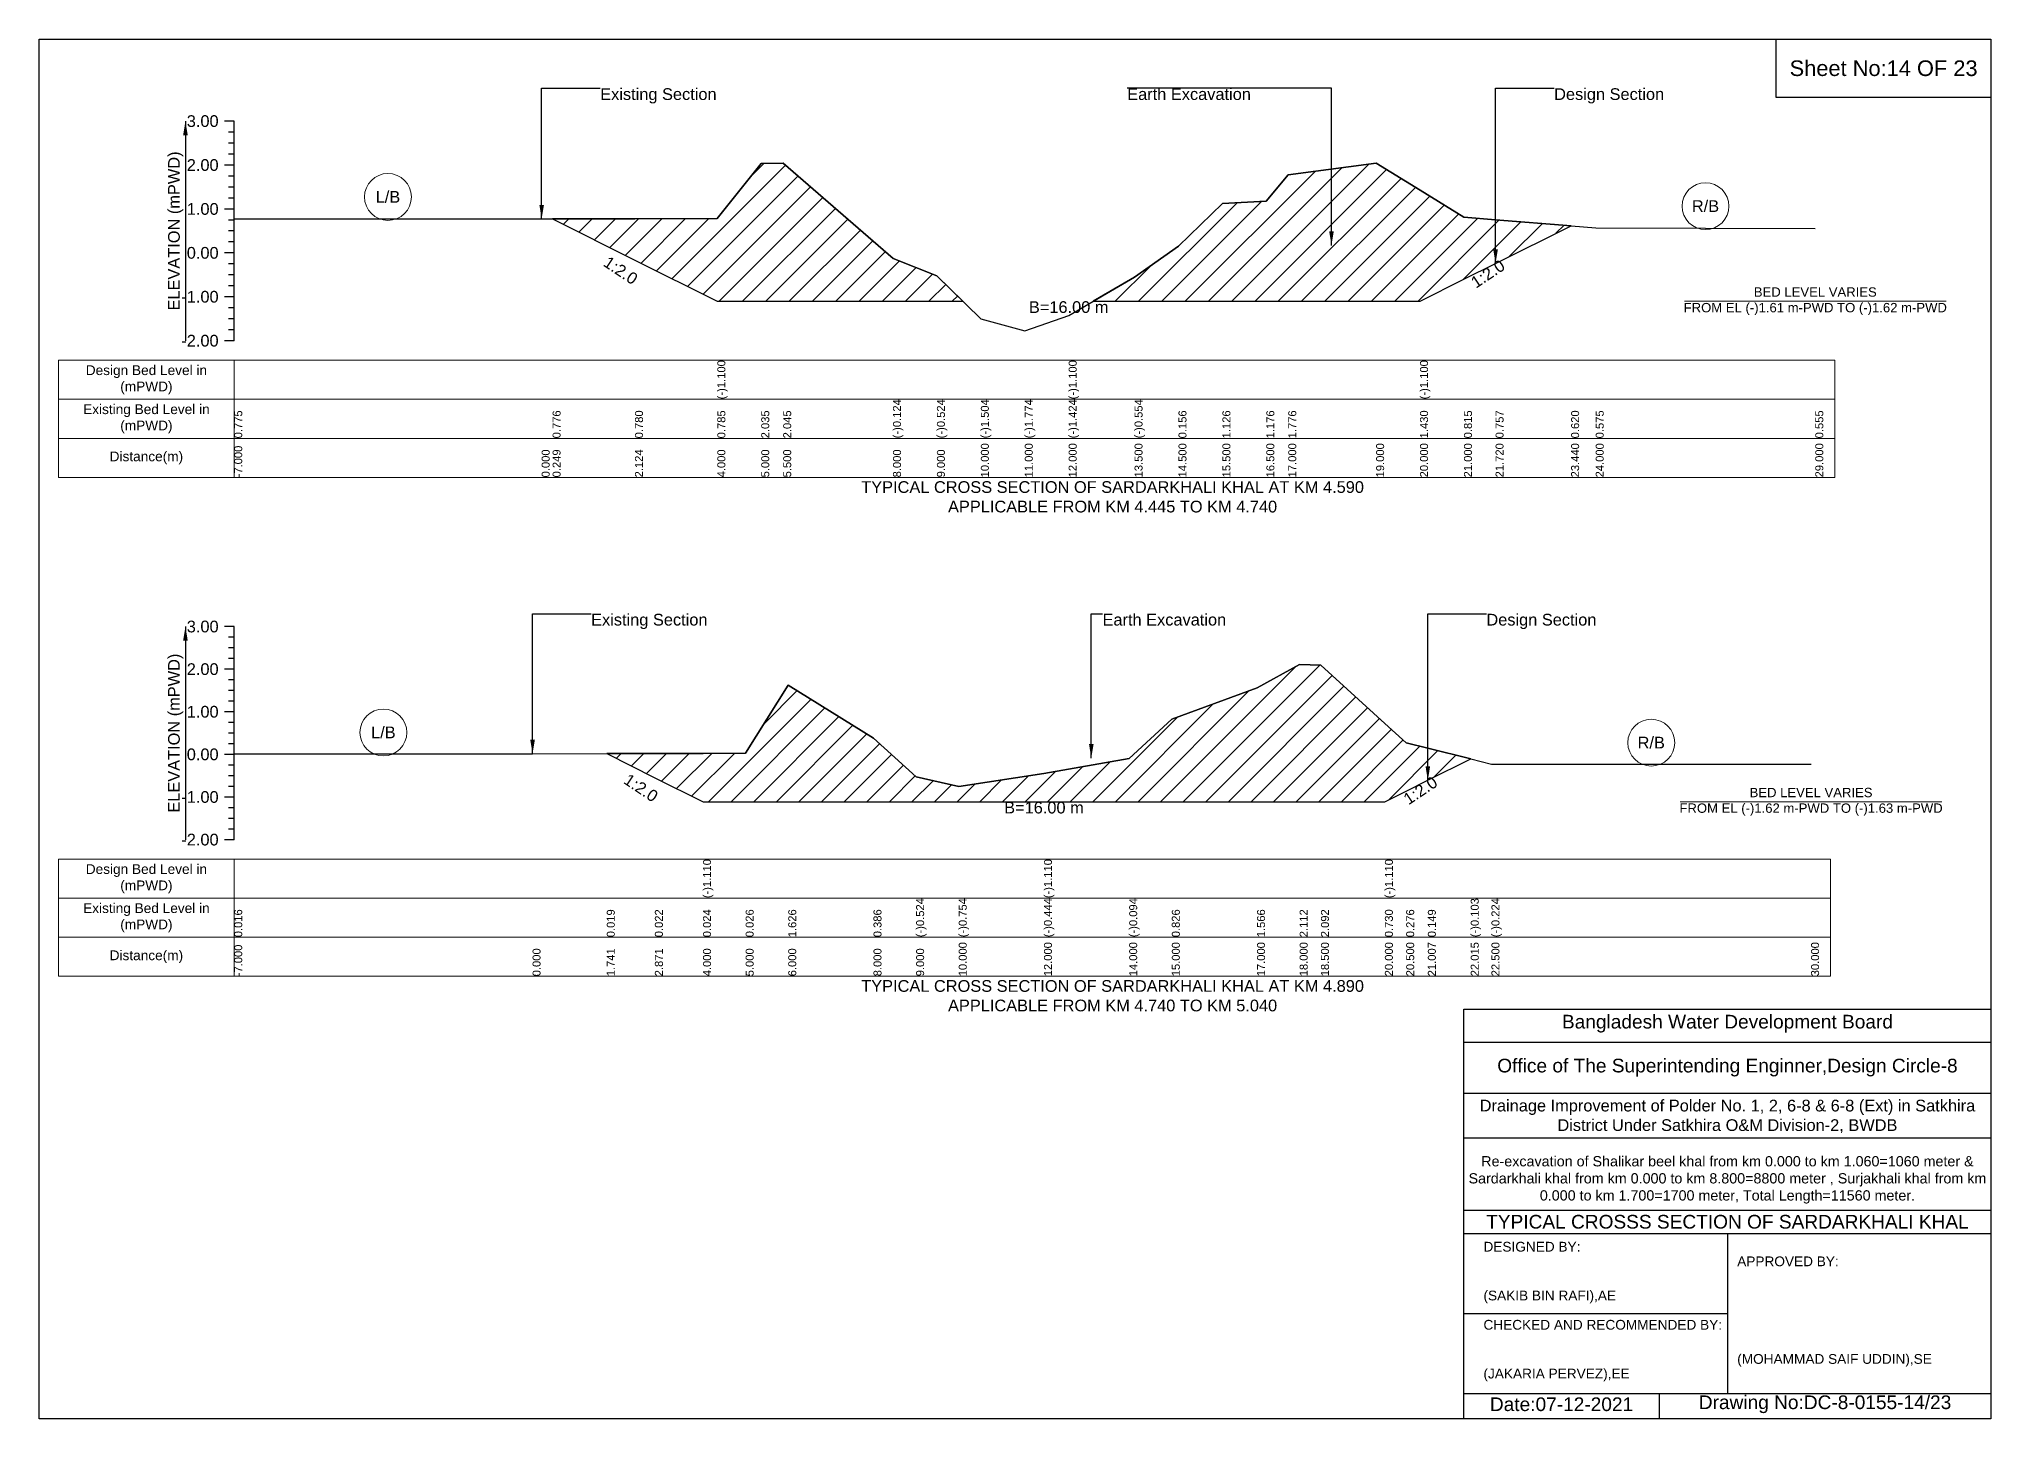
# Model space of a CAD drawing. Header units: inches. Extents: x 93000 to 506000, y -4242 to 0.
# Drawn here: x 230000 to 236000, y -4242 to 0 of the extents above; entities that cross this region are included whole.
import ezdxf

# ---------------------------------------------------------------- set-up
doc = ezdxf.new("R2010")
doc.units = ezdxf.units.IN
doc.header["$LTSCALE"] = 7
doc.header["$MEASUREMENT"] = 0
for name, color, linetype, lineweight in [('Cross section Data Border', 7, 'Continuous', 9), ('Cross Section Labels', 7, 'Continuous', 9), ('Existing_Bed_Level for Xsection', 7, 'Continuous', 25)]:
    doc.layers.add(name, color=color, linetype=linetype, lineweight=lineweight)
doc.styles.get("Standard").update_dxf_attribs({"font": 'arial.ttf'})
doc.dimstyles.get("Standard").update_dxf_attribs({"dimtxt": 0.18, "dimasz": 0.18, "dimexe": 0.18, "dimexo": 0.0625, "dimgap": 0.09, "dimtad": 0, "dimtih": 1, "dimtoh": 1, "dimdec": 4, "dimzin": 0, "dimdsep": 46, "dimtxsty": 'Standard', "dimcen": 0.09, "dimadec": 0, "dimazin": 0, "dimtfac": 1, "dimtdec": 4, "dimtofl": 0, "dimtmove": 0, "dimatfit": 3, "dimfxl": 1, "dimtolj": 1, "dimtzin": 0, "dimarcsym": 0})

msp = doc.modelspace()

# ---------------------------------------------------------------- hatches: boundary and pattern name
at = {"layer": 'Existing_Bed_Level for Xsection'}
h = msp.add_hatch(dxfattribs=at)
h.set_pattern_fill('ANSI31', color=256, scale=405, style=0)
h.paths.add_polyline_path([(231578.6, -552.8), (231831.8, -679.4), (232085, -806), (232220, -806), (232287.5, -806), (232625, -806), (232760, -806), (232839.3, -806), (232760, -728.2), (232625, -674.2), (232287.5, -381.4), (232220, -382.8), (232085, -551.5), (231831.8, -552.2)])
h = msp.add_hatch(dxfattribs=at)
h.set_pattern_fill('ANSI31', color=256, scale=405, style=0)
h.paths.add_polyline_path([(233240.4, -806), (233367.5, -806), (233502.5, -806), (233637.5, -806), (233772.5, -806), (233840, -806), (234110, -806), (234245, -806), (234380, -738.5), (234477.2, -689.9), (234709.4, -573.8), (234477.2, -555.3), (234380, -547.5), (234245, -464.5), (234110, -381.4), (233840, -417.8), (233772.5, -498.8), (233637.5, -505.5), (233502.5, -636.5), (233367.5, -732.3)])
h = msp.add_hatch(dxfattribs=at)
h.set_pattern_fill('ANSI31', color=256, scale=393, style=0)
h.paths.add_polyline_path([(231745.1, -2196.7), (231893, -2270.7), (232041, -2344.6), (232172, -2344.6), (232303, -2344.6), (232565, -2344.6), (232696, -2344.6), (232827, -2344.6), (233089, -2344.6), (233351, -2344.6), (233482, -2344.6), (233744, -2344.6), (233875, -2344.6), (233940.5, -2344.6), (234137, -2344.6), (234202.5, -2311.9), (234269, -2278.7), (234400.9, -2212.7), (234269, -2179.7), (234202.5, -2163.1), (234137, -2103.6), (233940.5, -1925.2), (233875, -1922.6), (233744, -1994.1), (233482, -2091), (233351, -2211.5), (233089, -2257.4), (232827, -2298), (232696, -2267.9), (232565, -2148.7), (232303, -1986.2), (232172, -2195.8), (232041, -2196.1), (231893, -2196.4)])

# ---------------------------------------------------------------- linework, layer by layer
for points in [[(230000, 0), (236000, 0), (236000, -4242), (230000, -4242)], [(235340, 0), (236000, 0), (236000, -180), (235340, -180)]]:
    msp.add_lwpolyline(points, close=True)
for points in [[(234380, -4242), (234380, -2982), (236000, -2982)], [(234380, -3084), (236000, -3084)], [(234380, -3240), (236000, -3240)], [(234380, -3378), (236000, -3378)], [(234380, -3600), (236000, -3600)], [(234380, -3672), (236000, -3672)], [(235190, -3672), (235190, -4164)], [(234380, -3918), (235190, -3918)], [(234380, -4164), (236000, -4164)], [(234980, -4164), (234980, -4242)]]:
    msp.add_lwpolyline(points)
at = {"layer": 'Cross section Data Border'}
for points in [[(230060, -987.5), (235520, -987.5), (235520, -1347.5), (230060, -1347.5)], [(230060, -2521.2), (235507, -2521.2), (235507, -2881.2), (230060, -2881.2)]]:
    msp.add_lwpolyline(points, close=True, dxfattribs=at)
for points in [[(230600, -987.5), (230600, -1347.5)], [(230060, -1107.5), (235520, -1107.5)], [(230060, -1227.5), (235520, -1227.5)], [(230600, -2521.2), (230600, -2881.2)], [(230060, -2641.2), (235507, -2641.2)], [(230060, -2761.2), (235507, -2761.2)]]:
    msp.add_lwpolyline(points, dxfattribs=at)
at = {"layer": 'Cross Section Labels'}
for points in [[(235058.1, -806), (235861.9, -806)], [(235045.1, -2344.6), (235848.9, -2344.6)]]:
    msp.add_lwpolyline(points, dxfattribs=at)
for centre in [(231072.5, -485.4), (235122.5, -513.7), (231058.5, -2131.6), (234955.8, -2163.1)]:
    msp.add_circle(centre, 72, dxfattribs=at)
at = {"layer": 'Existing_Bed_Level for Xsection'}
for points in [[(230600, -252.5), (230570, -252.5)], [(230600, -286.3), (230582, -286.3)], [(230600, -927.5), (230600, -792.5), (230600, -657.5), (230600, -522.5), (230600, -387.5), (230600, -252.5)], [(230600, -320), (230582, -320)], [(230600, -353.8), (230582, -353.8)], [(230600, -387.5), (230570, -387.5)], [(230600, -552.9), (231545, -552.9), (231578.6, -552.8), (231831.8, -552.2), (232085, -551.5), (232085, -551.5), (232220, -382.8), (232287.5, -381.4), (232625, -674.2), (232760, -728.2), (232895, -860.5), (233030, -897), (233165, -849.8), (233165, -849.8), (233367.5, -732.3), (233502.5, -636.5), (233637.5, -505.5), (233772.5, -498.8), (233840, -417.8), (234110, -381.4), (234245, -464.5), (234245, -464.5), (234380, -547.5), (234477.2, -555.3), (234709.4, -573.8), (234785, -579.9), (235460, -582.6)], [(230600, -421.3), (230582, -421.3)], [(230600, -455), (230582, -455)], [(230600, -522.5), (230570, -522.5)], [(230600, -488.8), (230582, -488.8)], [(230600, -556.3), (230582, -556.3)], [(230600, -590), (230582, -590)], [(230600, -657.5), (230570, -657.5)], [(230600, -623.8), (230582, -623.8)], [(230600, -691.3), (230582, -691.3)], [(230600, -725), (230582, -725)], [(230600, -758.8), (230582, -758.8)], [(230600, -792.5), (230570, -792.5)], [(230600, -826.3), (230582, -826.3)], [(230600, -860), (230582, -860)], [(230600, -893.8), (230582, -893.8)], [(230600, -927.5), (230570, -927.5)], [(230600, -1806.2), (230570, -1806.2)], [(230600, -1839), (230582, -1839)], [(230600, -2461.2), (230600, -2330.2), (230600, -2199.2), (230600, -2068.2), (230600, -1937.2), (230600, -1806.2)], [(230600, -1871.7), (230582, -1871.7)], [(230600, -1904.5), (230582, -1904.5)], [(230600, -1937.2), (230570, -1937.2)], [(230600, -1970), (230582, -1970)], [(230600, -2197.1), (231517, -2197.1), (231745.1, -2196.7), (231893, -2196.4), (232041, -2196.1), (232041, -2196.1), (232172, -2195.8), (232303, -1986.2), (232565, -2148.7), (232696, -2267.9), (232827, -2298), (233089, -2257.4), (233089, -2257.4), (233351, -2211.5), (233482, -2091), (233744, -1994.1), (233875, -1922.6), (233940.5, -1925.2), (234137, -2103.6), (234137, -2103.6), (234202.5, -2163.1), (234269, -2179.7), (234400.9, -2212.7), (234464.5, -2228.6), (235447, -2228.6)], [(230600, -2002.7), (230582, -2002.7)], [(230600, -2035.5), (230582, -2035.5)], [(230600, -2068.2), (230570, -2068.2)], [(230600, -2101), (230582, -2101)], [(230600, -2133.7), (230582, -2133.7)], [(230600, -2199.2), (230570, -2199.2)], [(230600, -2166.5), (230582, -2166.5)], [(230600, -2232), (230582, -2232)], [(230600, -2264.7), (230582, -2264.7)], [(230600, -2330.2), (230570, -2330.2)], [(230600, -2297.5), (230582, -2297.5)], [(230600, -2363), (230582, -2363)], [(230600, -2395.7), (230582, -2395.7)], [(230600, -2428.5), (230582, -2428.5)], [(230600, -2461.2), (230570, -2461.2)]]:
    msp.add_lwpolyline(points, dxfattribs=at)
for points in [[(231578.6, -552.8), (231578.6, -552.8), (231831.8, -679.4), (232085, -806), (232085, -806), (232220, -806), (232287.5, -806), (232625, -806), (232760, -806), (232839.3, -806), (232760, -728.2), (232625, -674.2), (232287.5, -381.4), (232220, -382.8), (232085, -551.5), (232085, -551.5), (231831.8, -552.2), (231578.6, -552.8)], [(233240.4, -806), (233367.5, -806), (233502.5, -806), (233637.5, -806), (233772.5, -806), (233840, -806), (234110, -806), (234245, -806), (234245, -806), (234380, -738.5), (234477.2, -689.9), (234709.4, -573.8), (234477.2, -555.3), (234380, -547.5), (234245, -464.5), (234245, -464.5), (234110, -381.4), (233840, -417.8), (233772.5, -498.8), (233637.5, -505.5), (233502.5, -636.5), (233367.5, -732.3)], [(231745.1, -2196.7), (231893, -2270.7), (232041, -2344.6), (232041, -2344.6), (232172, -2344.6), (232303, -2344.6), (232565, -2344.6), (232696, -2344.6), (232827, -2344.6), (233089, -2344.6), (233089, -2344.6), (233351, -2344.6), (233482, -2344.6), (233744, -2344.6), (233875, -2344.6), (233940.5, -2344.6), (234137, -2344.6), (234137, -2344.6), (234202.5, -2311.9), (234269, -2278.7), (234400.9, -2212.7), (234400.9, -2212.7), (234400.9, -2212.7), (234269, -2179.7), (234202.5, -2163.1), (234137, -2103.6), (234137, -2103.6), (233940.5, -1925.2), (233875, -1922.6), (233744, -1994.1), (233482, -2091), (233351, -2211.5), (233089, -2257.4), (233089, -2257.4), (232827, -2298), (232696, -2267.9), (232565, -2148.7), (232303, -1986.2), (232172, -2195.8), (232041, -2196.1), (232041, -2196.1), (231893, -2196.4)]]:
    msp.add_lwpolyline(points, close=True, dxfattribs=at)

# ---------------------------------------------------------------- texts
at = {"attachment_point": 5}
for s, insert, char_height in [('Sheet No:14 OF 23', (235670, -90), 48), ('Bangladesh Water Development Board', (235190, -3027), 42), ('Office of The Superintending Enginner,Design Circle-8', (235190, -3162), 42)]:
    msp.add_mtext(s, dxfattribs=dict(at, insert=insert, char_height=char_height))
for s, insert, char_height, width, attachment_point in [('Drainage Improvement of Polder No. 1, 2, 6-8 & 6-8 (Ext) in Satkhira District Under Satkhira O&M Division-2, BWDB', (235190, -3312), 36, 1680, 5), ('Re-excavation of Shalikar beel khal from km 0.000 to km 1.060=1060 meter & Sardarkhali khal from km 0.000 to km 8.800=8800 meter , Surjakhali khal from km 0.000 to km 1.700=1700 meter, Total Length=11560 meter.', (235190, -3507), 31.4683, 1620, 5), ('TYPICAL CROSSS SECTION OF SARDARKHALI KHAL', (235190, -3636), 42, 1680, 5), ('DESIGNED BY:^J^J^J(SAKIB BIN RAFI),AE', (234440, -3792), 30, 840, 4), ('APPROVED BY:^J^J^J^J^J^J(MOHAMMAD SAIF UDDIN),SE', (235220, -3912), 30, 840, 4), ('CHECKED AND RECOMMENDED BY:^J^J^J(JAKARIA PERVEZ),EE', (234440, -4032), 30, 840, 4), ('Date:07-12-2021', (234680, -4197), 42, 840, 5), ('Drawing No:DC-8-0155-14/23', (235490, -4197), 42, 1320, 5)]:
    msp.add_mtext(s, dxfattribs=dict(insert=insert, char_height=char_height, width=width, attachment_point=attachment_point))
at = {"layer": 'Cross section Data Border', "char_height": 30, "width": 480, "attachment_point": 5}
for s, insert in [('Design Bed Level in (mPWD)', (230330, -1047.5)), ('Existing Bed Level in (mPWD)', (230330, -1167.5)), ('Distance(m)', (230330, -1287.5)), ('Design Bed Level in (mPWD)', (230330, -2581.2)), ('Existing Bed Level in (mPWD)', (230330, -2701.2)), ('Distance(m)', (230330, -2821.2))]:
    msp.add_mtext(s, dxfattribs=dict(at, insert=insert))
at = {"layer": 'Cross Section Labels'}
for s, insert, char_height, attachment_point in [('Existing Section', (231725, -151.3), 36, 1), ('Earth Excavation', (233345, -151.3), 36, 1), ('Design Section', (234657.2, -151.3), 36, 1), ('L/B', (231072.5, -485.4), 36, 5), ('R/B', (235122.5, -513.7), 36, 5), ('BED LEVEL VARIES ^JFROM EL (-)1.61 m-PWD TO (-)1.62 m-PWD', (235460, -806), 28.8, 5), ('B=16.00 m', (233165, -806), 36, 2), ('TYPICAL CROSS SECTION OF SARDARKHALI KHAL AT KM 4.590^JAPPLICABLE FROM KM 4.445 TO KM 4.740', (233300, -1407.5), 36, 5), ('Existing Section', (231697, -1766.9), 36, 1), ('Earth Excavation', (233269, -1766.9), 36, 1), ('Design Section', (234449, -1766.9), 36, 1), ('L/B', (231058.5, -2131.6), 36, 5), ('R/B', (234955.8, -2163.1), 36, 5), ('BED LEVEL VARIES ^JFROM EL (-)1.62 m-PWD TO (-)1.63 m-PWD', (235447, -2344.6), 28.8, 5), ('B=16.00 m', (233089, -2344.6), 36, 2), ('TYPICAL CROSS SECTION OF SARDARKHALI KHAL AT KM 4.890^JAPPLICABLE FROM KM 4.740 TO KM 5.040', (233300, -2941.2), 36, 5)]:
    msp.add_mtext(s, dxfattribs=dict(at, insert=insert, char_height=char_height, attachment_point=attachment_point))
at = {"layer": 'Cross Section Labels', "char_height": 36, "attachment_point": 2}
for insert, rotation in [((231798, -696.3), 326.30993), ((234443.4, -706.8), 33.69007), ((231860.3, -2287), 326.30993), ((234236.2, -2295), 33.69007)]:
    msp.add_mtext('1:2.0', dxfattribs=dict(at, insert=insert, rotation=rotation))
at = {"layer": 'Existing_Bed_Level for Xsection', "char_height": 36, "attachment_point": 6}
for s, insert in [('3.00', (230552, -252.5)), ('2.00', (230552, -387.5)), ('1.00', (230552, -522.5)), ('0.00', (230552, -657.5)), ('-1.00', (230552, -792.5)), ('-2.00', (230552, -927.5)), ('3.00', (230552, -1806.2)), ('2.00', (230552, -1937.2)), ('1.00', (230552, -2068.2)), ('0.00', (230552, -2199.2)), ('-1.00', (230552, -2330.2)), ('-2.00', (230552, -2461.2))]:
    msp.add_mtext(s, dxfattribs=dict(at, insert=insert))
at = {"layer": 'Existing_Bed_Level for Xsection', "rotation": 90}
for s, insert, char_height, attachment_point in [('ELEVATION (mPWD)', (230420, -590), 36, 5), ('(-)1.100', (232085, -1107.5), 24.6, 1), ('(-)1.100', (233165, -1107.5), 24.6, 1), ('(-)1.100', (234245, -1107.5), 24.6, 1), ('(-)0.124', (232625, -1227.5), 24.6, 1), ('(-)0.524', (232760, -1227.5), 24.6, 1), ('(-)1.504', (232895, -1227.5), 24.6, 1), ('(-)1.774', (233030, -1227.5), 24.6, 1), ('(-)1.424', (233165, -1227.5), 24.6, 1), ('(-)0.554', (233367.5, -1227.5), 24.6, 1), ('0.775', (230600, -1227.5), 24.6, 1), ('0.776', (231578.6, -1227.5), 24.6, 1), ('0.780', (231831.8, -1227.5), 24.6, 1), ('0.785', (232085, -1227.5), 24.6, 1), ('2.035', (232220, -1227.5), 24.6, 1), ('2.045', (232287.5, -1227.5), 24.6, 1), ('0.156', (233502.5, -1227.5), 24.6, 1), ('1.126', (233637.5, -1227.5), 24.6, 1), ('1.176', (233772.5, -1227.5), 24.6, 1), ('1.776', (233840, -1227.5), 24.6, 1), ('1.430', (234245, -1227.5), 24.6, 1), ('0.815', (234380, -1227.5), 24.6, 1), ('0.757', (234477.2, -1227.5), 24.6, 1), ('0.620', (234709.4, -1227.5), 24.6, 1), ('0.575', (234785, -1227.5), 24.6, 1), ('0.555', (235460, -1227.5), 24.6, 1), ('-7.000', (230600, -1347.5), 24.6, 1), ('10.000', (232895, -1347.5), 24.6, 1), ('11.000', (233030, -1347.5), 24.6, 1), ('12.000', (233165, -1347.5), 24.6, 1), ('13.500', (233367.5, -1347.5), 24.6, 1), ('14.500', (233502.5, -1347.5), 24.6, 1), ('15.500', (233637.5, -1347.5), 24.6, 1), ('16.500', (233772.5, -1347.5), 24.6, 1), ('17.000', (233840, -1347.5), 24.6, 1), ('19.000', (234110, -1347.5), 24.6, 1), ('20.000', (234245, -1347.5), 24.6, 1), ('21.000', (234380, -1347.5), 24.6, 1), ('21.720', (234477.2, -1347.5), 24.6, 1), ('23.440', (234709.4, -1347.5), 24.6, 1), ('24.000', (234785, -1347.5), 24.6, 1), ('29.000', (235460, -1347.5), 24.6, 1), ('0.000', (231545, -1347.5), 24.6, 1), ('0.249', (231578.6, -1347.5), 24.6, 1), ('2.124', (231831.8, -1347.5), 24.6, 1), ('4.000', (232085, -1347.5), 24.6, 1), ('5.000', (232220, -1347.5), 24.6, 1), ('5.500', (232287.5, -1347.5), 24.6, 1), ('8.000', (232625, -1347.5), 24.6, 1), ('9.000', (232760, -1347.5), 24.6, 1), ('ELEVATION (mPWD)', (230420, -2133.7), 36, 5), ('(-)1.110', (232041, -2641.2), 24.6, 1), ('(-)1.110', (233089, -2641.2), 24.6, 1), ('(-)1.110', (234137, -2641.2), 24.6, 1), ('0.016', (230600, -2761.2), 24.6, 1), ('0.019', (231745.1, -2761.2), 24.6, 1), ('0.022', (231893, -2761.2), 24.6, 1), ('0.024', (232041, -2761.2), 24.6, 1), ('0.026', (232172, -2761.2), 24.6, 1), ('1.626', (232303, -2761.2), 24.6, 1), ('0.386', (232565, -2761.2), 24.6, 1), ('(-)0.524', (232696, -2761.2), 24.6, 1), ('(-)0.754', (232827, -2761.2), 24.6, 1), ('(-)0.444', (233089, -2761.2), 24.6, 1), ('(-)0.094', (233351, -2761.2), 24.6, 1), ('0.826', (233482, -2761.2), 24.6, 1), ('1.566', (233744, -2761.2), 24.6, 1), ('2.112', (233875, -2761.2), 24.6, 1), ('2.092', (233940.5, -2761.2), 24.6, 1), ('0.730', (234137, -2761.2), 24.6, 1), ('0.276', (234202.5, -2761.2), 24.6, 1), ('0.149', (234269, -2761.2), 24.6, 1), ('(-)0.103', (234400.9, -2761.2), 24.6, 1), ('(-)0.224', (234464.5, -2761.2), 24.6, 1), ('-7.000', (230600, -2881.2), 24.6, 1), ('0.000', (231517, -2881.2), 24.6, 1), ('1.741', (231745.1, -2881.2), 24.6, 1), ('2.871', (231893, -2881.2), 24.6, 1), ('4.000', (232041, -2881.2), 24.6, 1), ('5.000', (232172, -2881.2), 24.6, 1), ('6.000', (232303, -2881.2), 24.6, 1), ('8.000', (232565, -2881.2), 24.6, 1), ('9.000', (232696, -2881.2), 24.6, 1), ('10.000', (232827, -2881.2), 24.6, 1), ('12.000', (233089, -2881.2), 24.6, 1), ('14.000', (233351, -2881.2), 24.6, 1), ('15.000', (233482, -2881.2), 24.6, 1), ('17.000', (233744, -2881.2), 24.6, 1), ('18.000', (233875, -2881.2), 24.6, 1), ('18.500', (233940.5, -2881.2), 24.6, 1), ('20.000', (234137, -2881.2), 24.6, 1), ('20.500', (234202.5, -2881.2), 24.6, 1), ('21.007', (234269, -2881.2), 24.6, 1), ('22.015', (234400.9, -2881.2), 24.6, 1), ('22.500', (234464.5, -2881.2), 24.6, 1), ('30.000', (235447, -2881.2), 24.6, 1)]:
    msp.add_mtext(s, dxfattribs=dict(at, insert=insert, char_height=char_height, attachment_point=attachment_point))

# ---------------------------------------------------------------- leaders
at = {"layer": 'Cross Section Labels', "annotation_type": 0, "has_hookline": 1}
for points, hookline_direction, text_width in [([(231545, -552.9), (231545, -151.3), (231724.9, -151.3)], 0, 350.4), ([(233972.8, -634.3), (233972.8, -151.3), (233345.1, -151.3)], 1, 372.7), ([(234477.2, -689.9), (234477.2, -151.3), (234657.1, -151.3)], 0, 330.9), ([(231517, -2197.1), (231517, -1766.9), (231696.9, -1766.9)], 0, 350.4), ([(233234.5, -2210.2), (233234.5, -1766.9), (233268.9, -1766.9)], 0, 372.7), ([(234269, -2278.7), (234269, -1766.9), (234448.9, -1766.9)], 0, 330.9)]:
    msp.add_leader(points, dimstyle='Standard', override={"dimasz": 43.2}, dxfattribs=dict(at, hookline_direction=hookline_direction, text_width=text_width))
at = {"layer": 'Existing_Bed_Level for Xsection'}
for points in [[(230450, -252.5), (230450, -927.5)], [(230450, -1806.2), (230450, -2461.2)]]:
    msp.add_leader(points, dimstyle='Standard', override={"dimasz": 43.2}, dxfattribs=at)

doc.saveas('drawing.dxf')
